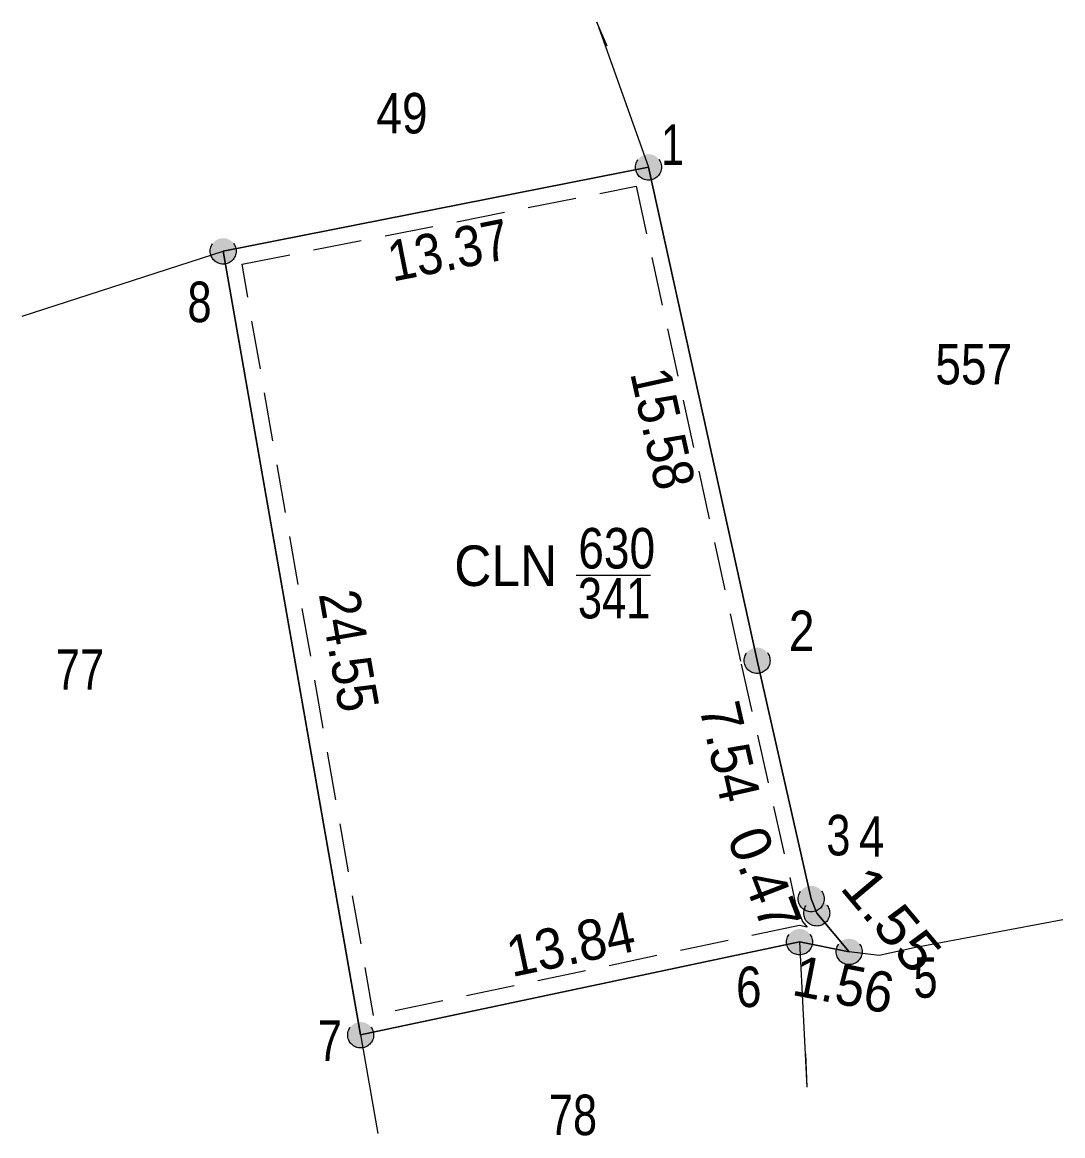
# Model space of a CAD drawing. Header units: metres. Extents: x 547731 to 548165, y 1837136 to 1837512.
# Drawn here: x 548018.89 to 548050.99, y 1837477.74 to 1837512.09 of the extents above; entities that cross this region are included whole.
import ezdxf
from ezdxf.enums import TextEntityAlignment as Align

# ---------------------------------------------------------------- set-up
doc = ezdxf.new("R2010")
doc.units = ezdxf.units.M
doc.header["$LTSCALE"] = 0.5
doc.linetypes.add('MEDIUM_DASHED', pattern=[4.5, 3, -1.5])
for name, color, linetype, lineweight in [('1', 7, 'Continuous', 13), ('10', 7, 'Continuous', 13), ('63', 7, 'MEDIUM_DASHED', 13)]:
    doc.layers.add(name, color=color, linetype=linetype, lineweight=lineweight)

msp = doc.modelspace()

# ---------------------------------------------------------------- hatches: boundary and pattern name
at = {"layer": '63'}
for points in [[(548038.61, 1837507.62, 1), (548037.81, 1837507.62, 1)], [(548025.49, 1837505.03, 1), (548024.69, 1837505.03, 1)], [(548041.96, 1837492.4, 1), (548041.16, 1837492.4, 1)], [(548043.63, 1837485.05, 1), (548042.83, 1837485.05, 1)], [(548043.8, 1837484.61, 1), (548043, 1837484.61, 1)], [(548043.27, 1837483.72, 1), (548042.47, 1837483.72, 1)], [(548044.8, 1837483.42, 1), (548044, 1837483.42, 1)], [(548029.73, 1837480.85, 1), (548028.93, 1837480.85, 1)]]:
    msp.add_hatch(color=256, dxfattribs=at).paths.add_polyline_path(points)

# ---------------------------------------------------------------- linework, layer by layer
at = {"layer": '1'}
msp.add_lwpolyline([(548038.21, 1837507.62), (548041.56, 1837492.4), (548043.23, 1837485.05), (548043.4, 1837484.61), (548044.4, 1837483.42), (548042.87, 1837483.72), (548029.33, 1837480.85), (548025.09, 1837505.03)], close=True, dxfattribs=at)
at = {"layer": '10'}
for p, q in [((548018.89, 1837503.02), (548025.09, 1837505.03)), ((548025.09, 1837505.03), (548029.86, 1837477.81)), ((548044.4, 1837483.42), (548043.4, 1837484.61)), ((548042.87, 1837483.72), (548044.4, 1837483.42)), ((548043.05, 1837480.27), (548043.1, 1837479.24))]:
    msp.add_line(p, q, dxfattribs=at)
for points in [[(548036.93, 1837511.35), (548036.62, 1837512.09), (548038.21, 1837507.62), (548025.09, 1837505.03)], [(548043.4, 1837484.61), (548043.23, 1837485.05), (548041.56, 1837492.4), (548038.21, 1837507.62)], [(548050.99, 1837484.4), (548046.41, 1837483.54), (548045.33, 1837483.3), (548044.4, 1837483.42)], [(548029.33, 1837480.85), (548042.87, 1837483.72), (548043.1, 1837479.24)]]:
    msp.add_lwpolyline(points, dxfattribs=at)
at = {"layer": '10', "linetype": 'MEDIUM_DASHED'}
msp.add_lwpolyline([(548037.83, 1837507.03), (548041.07, 1837492.29), (548042.75, 1837484.9), (548042.96, 1837484.35), (548043.11, 1837484.18), (548042.87, 1837484.23), (548029.73, 1837481.45), (548025.67, 1837504.63)], close=True, dxfattribs=at)
at = {"layer": '63', "linetype": 'Continuous'}
msp.add_line((548035.98, 1837495.03), (548038.27, 1837495.03), dxfattribs=at)
at = {"layer": '63'}
for centre in [(548038.21, 1837507.62), (548025.09, 1837505.03), (548041.56, 1837492.4), (548043.23, 1837485.05), (548043.4, 1837484.61), (548042.87, 1837483.72), (548044.4, 1837483.42), (548029.33, 1837480.85)]:
    msp.add_circle(centre, 0.4, dxfattribs=at)

# ---------------------------------------------------------------- texts
at = {"layer": '1'}
for s, width, p in [('49', 0.85, (548030.605, 1837508.66)), ('557', 0.85, (548048.245, 1837500.92)), ('630', 0.85, (548037.23, 1837495.24)), ('CLN', 0.95, (548033.805, 1837494.7)), ('341', 0.8, (548037.15, 1837493.7)), ('77', 0.8, (548020.67, 1837491.5)), ('78', 0.8, (548035.88, 1837477.76))]:
    msp.add_text(s, height=1.25, dxfattribs=dict(at, width=width)).set_placement(p, align=Align.CENTER)
at = {"layer": '63'}
for s, width, p in [(' 1', 0.75, (548039.3, 1837507.69)), (' 8', 0.8, (548024.73, 1837502.84)), (' 2', 0.85, (548043.33, 1837492.69)), (' 3', 0.8, (548044.44, 1837486.39)), (' 4', 0.85, (548045.49, 1837486.35)), (' 5', 0.8, (548047.13, 1837482)), (' 6', 0.85, (548041.7, 1837481.71)), (' 7', 0.8, (548028.75, 1837480.05))]:
    msp.add_text(s, height=1.25, dxfattribs=dict(at, width=width)).set_placement(p, align=Align.RIGHT)
for s, rotation, width, p in [('13.37', 11.167, 0.9, (548032.159, 1837504.4509)), ('15.58', 282.413, 0.9, (548038.045, 1837499.4243)), ('24.55', 279.946, 0.9, (548028.3583, 1837492.5979)), ('7.54', 282.801, 0.95, (548040.1123, 1837489.4535)), ('1.55', 310.042, 1.1, (548045.2351, 1837484.0121)), ('13.84', 11.968, 0.95, (548035.9354, 1837483.0439)), ('1.56', 348.906, 0.95, (548044.1147, 1837481.7969))]:
    msp.add_text(s, height=1.25, rotation=rotation, dxfattribs=dict(at, width=width)).set_placement(p, align=Align.CENTER)
msp.add_text('0.47', height=1.25, rotation=291.125, dxfattribs=at).set_placement((548041.2033, 1837485.4302), align=Align.CENTER)

doc.saveas('drawing.dxf')
